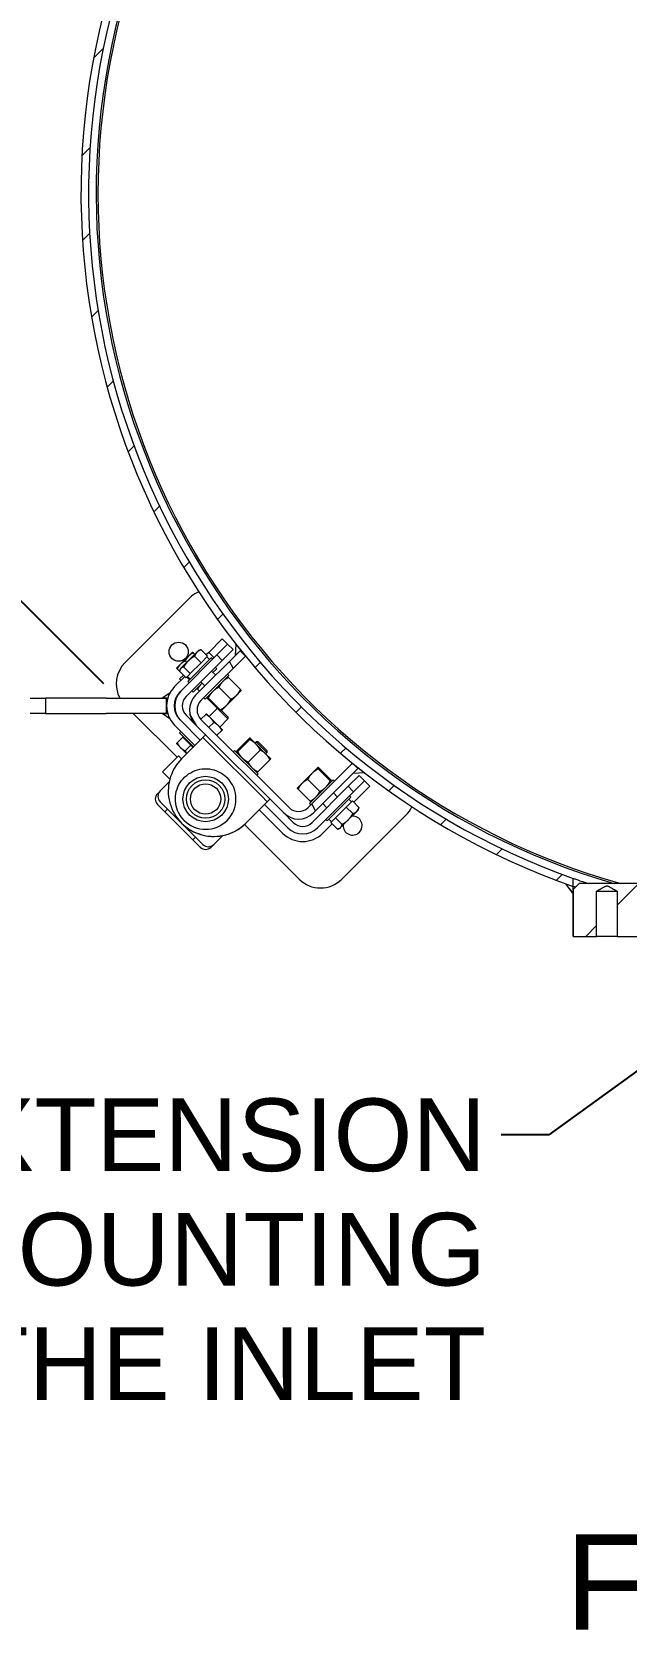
# Model space of a CAD drawing. Header units: inches. Extents: x 20 to 536, y 8 to 344.
# Drawn here: x 245 to 264.6, y 192.3 to 245.1 of the extents above; entities that cross this region are included whole.
import ezdxf

# ---------------------------------------------------------------- set-up
doc = ezdxf.new("R2010")
doc.units = ezdxf.units.IN
doc.header["$LTSCALE"] = 16
doc.header["$MEASUREMENT"] = 0
for name, color, linetype, lineweight in [('Dimension (ANSI)', 7, 'Continuous', 25), ('Hatch', 7, 'Continuous', 18), ('Symbol', 7, 'Continuous', 25), ('Visible', 7, 'Continuous', 18)]:
    doc.layers.add(name, color=color, linetype=linetype, lineweight=lineweight)
doc.styles.add('MEMCOR Medium', font='arial.ttf')
doc.styles.add('Standard D-E', font='arial.ttf')
doc.styles.add('Standard Large', font='arial.ttf')
doc.dimstyles.new('Default (ANSI)', dxfattribs={"dimscale": 16, "dimtxt": 0.15, "dimasz": 0.098425, "dimexe": 0.125, "dimexo": 0.0625, "dimgap": 0.031496, "dimtad": 0, "dimtih": 1, "dimtoh": 1, "dimdec": 4, "dimrnd": 1e-08, "dimzin": 3, "dimdsep": 46, "dimlunit": 5, "dimtxsty": 'MEMCOR Medium', "dimcen": 0.09, "dimdle": 0.393701, "dimclrd": 256, "dimclre": 256, "dimclrt": 256, "dimadec": 0, "dimazin": 1, "dimtfac": 0.8, "dimtofl": 0, "dimtmove": 0, "dimatfit": 3, "dimfxl": 1, "dimfrac": 1, "dimtolj": 1, "dimtzin": 4, "dimlwd": -1, "dimlwe": -1, "dimarcsym": 0})
doc.dimstyles.new('Default D-E$7', dxfattribs={"dimscale": 16, "dimtxt": 0.15, "dimasz": 0.098425, "dimexe": 0.125, "dimexo": 0.0625, "dimgap": 0.031496, "dimtad": 0, "dimtih": 1, "dimtoh": 1, "dimrnd": 1e-08, "dimzin": 4, "dimdsep": 46, "dimtxsty": 'Standard D-E', "dimcen": 0.09, "dimdle": 0.393701, "dimclrd": 256, "dimclre": 256, "dimclrt": 256, "dimadec": 0, "dimazin": 1, "dimtfac": 1, "dimtofl": 0, "dimtmove": 0, "dimatfit": 3, "dimfxl": 1, "dimtolj": 1, "dimtzin": 4, "dimlwd": -1, "dimlwe": -1, "dimarcsym": 0})

# ---------------------------------------------------------------- blocks, each defined once
blk = doc.blocks.new('*D29')
at = {"layer": 'Defpoints', "color": 0, "transparency": 16777216}
for p in [(288.082, 262.301), (219.33, 251.64), (248.104, 222.866)]:
    blk.add_point(p, dxfattribs=at)
at = {"layer": 'Dimension (ANSI)', "transparency": 16777216}
for p, q in [((287.375, 263.008), (257.622, 292.761)), ((257.922, 290.233), (243.693, 276.004)), ((220.443, 252.754), (234.672, 266.983)), ((247.397, 223.573), (217.915, 253.055))]:
    blk.add_line(p, q, dxfattribs=at)
for points in [[(257.737, 290.419), (258.108, 290.047), (259.036, 291.347)], [(220.258, 252.939), (220.629, 252.568), (219.33, 251.64)]]:
    blk.add_solid(points, dxfattribs=at)
at = {"layer": 'Dimension (ANSI)', "transparency": 16777216, "char_height": 2.4, "attachment_point": 5, "style": 'MEMCOR Medium'}
for s, insert in [('\\A1; 56{\\H0.8x;\\S1#8;} in', (239.183, 273.962)), ('\\A1;[1426.3 mm]', (239.183, 269.451))]:
    blk.add_mtext(s, dxfattribs=dict(at, insert=insert))

msp = doc.modelspace()

# ---------------------------------------------------------------- hatches: boundary and pattern name
at = {"layer": 'Hatch'}
h = msp.add_hatch(dxfattribs=at)
h.set_pattern_fill('ANSI31', color=256, scale=16, style=0)
edge = h.paths.add_edge_path()
edge.add_spline(control_points=[(295.089787, 239.776114), (295.058151, 239.744394), (295.026422, 239.712766), (294.96284, 239.649761), (294.930988, 239.618384), (294.899043, 239.587101)], knot_values=[-0.682075875, -0.682075875, -0.682075875, -0.682075875, -0.340702201, -0.340702201, 0, 0, 0, 0], degree=3, periodic=0)
edge.add_ellipse((270.90008, 239.776117), major_axis=(-0.189016, -23.998963), ratio=1, start_angle=19.9222048, end_angle=90, ccw=False)
edge.add_line((278.899877, 217.148938), (278.899877, 216.883944))
edge.add_ellipse((270.90008, 239.776117), major_axis=(22.892172, 7.999797), ratio=1, start_angle=270, end_angle=270.6114045)
edge.add_ellipse((270.90008, 239.776117), major_axis=(22.805504, 8.243619), ratio=1, start_angle=270, end_angle=288.0241104)
edge.add_ellipse((270.90008, 239.776117), major_axis=(19.135639, 14.89549), ratio=1, start_angle=270, end_angle=270.5906879)
edge.add_ellipse((270.90008, 239.776117), major_axis=(18.98106, 15.091973), ratio=1, start_angle=270, end_angle=283.0230921)
edge.add_ellipse((270.90008, 239.776117), major_axis=(15.091973, 18.98106), ratio=1, start_angle=270, end_angle=270.5906879)
edge.add_ellipse((270.90008, 239.776117), major_axis=(14.89549, 19.135639), ratio=1, start_angle=270, end_angle=307.8977611)
edge.add_line((295.149787, 239.776114), (295.089787, 239.776114))
edge = h.paths.add_edge_path()
edge.add_spline(control_points=[(294.899043, 239.965132), (294.930988, 239.933849), (294.96284, 239.902472), (295.026422, 239.839467), (295.058151, 239.807839), (295.089787, 239.776119)], knot_values=[-0.682075897, -0.682075897, -0.682075897, -0.682075897, -0.341373686, -0.341373686, 0, 0, 0, 0], degree=3, periodic=0)
edge.add_line((295.089787, 239.776119), (295.149787, 239.776119))
edge.add_ellipse((270.90008, 239.776117), major_axis=(-0.000002, 24.249707), ratio=1, start_angle=270, end_angle=307.8977611)
edge.add_ellipse((270.90008, 239.776117), major_axis=(-14.89549, 19.135639), ratio=1, start_angle=270, end_angle=270.5906879)
edge.add_ellipse((270.90008, 239.776117), major_axis=(-15.091973, 18.98106), ratio=1, start_angle=270, end_angle=283.0230921)
edge.add_ellipse((270.90008, 239.776117), major_axis=(-18.98106, 15.091973), ratio=1, start_angle=270, end_angle=270.5906879)
edge.add_ellipse((270.90008, 239.776117), major_axis=(-19.135639, 14.89549), ratio=1, start_angle=270, end_angle=345.7955322)
edge.add_ellipse((270.90008, 239.776117), major_axis=(-19.135639, -14.89549), ratio=1, start_angle=270, end_angle=270.5906879)
edge.add_ellipse((270.90008, 239.776117), major_axis=(-18.98106, -15.091973), ratio=1, start_angle=270, end_angle=283.0230921)
edge.add_ellipse((270.90008, 239.776117), major_axis=(-18.98106, 15.091973), ratio=1, start_angle=0, end_angle=0.5906879)
edge.add_ellipse((270.90008, 239.776117), major_axis=(-14.89549, -19.135639), ratio=1, start_angle=270, end_angle=345.7955322)
edge.add_ellipse((270.90008, 239.776117), major_axis=(14.89549, -19.135639), ratio=1, start_angle=270, end_angle=270.5906879)
edge.add_ellipse((270.90008, 239.776117), major_axis=(15.091973, -18.98106), ratio=1, start_angle=270, end_angle=283.0230921)
edge.add_ellipse((270.90008, 239.776117), major_axis=(18.98106, -15.091973), ratio=1, start_angle=270, end_angle=270.5906879)
edge.add_ellipse((270.90008, 239.776117), major_axis=(19.135639, -14.89549), ratio=1, start_angle=270, end_angle=288.0241104)
edge.add_ellipse((270.90008, 239.776117), major_axis=(22.805504, -8.243619), ratio=1, start_angle=270, end_angle=270.6114045)
edge.add_line((262.900283, 216.883944), (262.900283, 217.148938))
edge.add_ellipse((270.90008, 239.776117), major_axis=(-22.627178, 7.999797), ratio=1, start_angle=199.9222048, end_angle=450, ccw=False)
h = msp.add_hatch(dxfattribs=at)
h.set_pattern_fill('ANSI31', color=256, scale=16, angle=-15, style=0)
edge = h.paths.add_edge_path()
edge.add_line((278.899877, 216.883944), (278.899877, 216.786117))
edge.add_line((278.899877, 216.786117), (278.899877, 216.625588))
edge.add_spline(control_points=[(278.899877, 216.625588), (278.960747, 216.711817), (279.021815, 216.798116), (279.10309, 216.913109), (279.123405, 216.941863), (279.143699, 216.970612)], knot_values=[-1.073112656, -1.073112656, -1.073112656, -1.073112656, -0.268149888, -0.268149888, 0, 0, 0, 0], degree=3, periodic=0)
edge.add_ellipse((270.90008, 239.776117), major_axis=(-22.805504, -8.243619), ratio=1, start_angle=89.3885955, end_angle=90, ccw=False)
edge = h.paths.add_edge_path()
edge.add_spline(control_points=[(262.656461, 216.970612), (262.676616, 216.941891), (262.696911, 216.913122), (262.737524, 216.855703), (262.774289, 216.803858), (262.819103, 216.740663), (262.859836, 216.683226), (262.900283, 216.625588)], knot_values=[-0.643823681, -0.643823681, -0.643823681, -0.643823681, -0.590339543, -0.590339543, -0.536552188, -0.536552188, 0, 0, 0, 0], degree=3, periodic=0)
edge.add_line((262.900283, 216.625588), (262.900283, 216.786117))
edge.add_line((262.900283, 216.786117), (262.900283, 216.883944))
edge.add_ellipse((270.90008, 239.776117), major_axis=(-22.892172, 7.999797), ratio=1, start_angle=89.3885955, end_angle=90, ccw=False)
edge = h.paths.add_edge_path()
edge.add_line((251.742243, 224.507367), (251.899771, 224.664894))
edge.add_line((251.899771, 224.664894), (251.91902, 224.684144))
edge.add_ellipse((270.90008, 239.776117), major_axis=(-15.091973, 18.98106), ratio=1, start_angle=89.4093121, end_angle=90, ccw=False)
edge.add_line((251.764441, 224.880627), (251.742243, 224.507367))
edge = h.paths.add_edge_path()
edge.add_ellipse((270.90008, 239.776117), major_axis=(-14.89549, -19.135639), ratio=1, start_angle=89.4093121, end_angle=90)
edge.add_line((290.035719, 224.880627), (290.057917, 224.507367))
edge.add_line((290.057917, 224.507367), (289.900389, 224.664894))
edge.add_line((289.900389, 224.664894), (289.88114, 224.684144))
edge = h.paths.add_edge_path()
edge.add_line((255.63133, 258.933953), (255.788858, 258.776426))
edge.add_line((255.788858, 258.776426), (255.808107, 258.757177))
edge.add_ellipse((270.90008, 239.776117), major_axis=(18.98106, 15.091973), ratio=1, start_angle=89.4093121, end_angle=90, ccw=False)
edge.add_line((256.00459, 258.911755), (255.63133, 258.933953))
edge = h.paths.add_edge_path()
edge.add_ellipse((270.90008, 239.776117), major_axis=(-19.135639, 14.89549), ratio=1, start_angle=89.4093121, end_angle=90)
edge.add_line((256.00459, 220.640478), (255.63133, 220.61828))
edge.add_line((255.63133, 220.61828), (255.788858, 220.775807))
edge.add_line((255.788858, 220.775807), (255.808107, 220.795056))
edge = h.paths.add_edge_path()
edge.add_line((290.057917, 255.044866), (289.900389, 254.887339))
edge.add_line((289.900389, 254.887339), (289.88114, 254.868089))
edge.add_ellipse((270.90008, 239.776117), major_axis=(15.091973, -18.98106), ratio=1, start_angle=89.4093121, end_angle=90, ccw=False)
edge.add_line((290.035719, 254.671607), (290.057917, 255.044866))
edge = h.paths.add_edge_path()
edge.add_ellipse((270.90008, 239.776117), major_axis=(14.89549, 19.135639), ratio=1, start_angle=89.4093121, end_angle=90)
edge.add_line((251.764441, 254.671607), (251.742243, 255.044866))
edge.add_line((251.742243, 255.044866), (251.899771, 254.887339))
edge.add_line((251.899771, 254.887339), (251.91902, 254.868089))
edge = h.paths.add_edge_path()
edge.add_line((285.992053, 258.757177), (286.011302, 258.776426))
edge.add_line((286.011302, 258.776426), (286.168829, 258.933953))
edge.add_line((286.168829, 258.933953), (285.79557, 258.911755))
edge.add_ellipse((270.90008, 239.776117), major_axis=(19.135639, -14.89549), ratio=1, start_angle=89.4093121, end_angle=90, ccw=False)
edge = h.paths.add_edge_path()
edge.add_line((286.168829, 220.61828), (286.011302, 220.775807))
edge.add_line((286.011302, 220.775807), (285.992053, 220.795056))
edge.add_ellipse((270.90008, 239.776117), major_axis=(-18.98106, -15.091973), ratio=1, start_angle=89.4093121, end_angle=90, ccw=False)
edge.add_line((285.79557, 220.640478), (286.168829, 220.61828))
h = msp.add_hatch(dxfattribs=at)
h.set_pattern_fill('ANSI31', color=256, scale=16, angle=75.0002, style=0)
edge = h.paths.add_edge_path()
edge.add_line((252.076547, 224.488118), (251.899771, 224.664894))
edge.add_line((251.899771, 224.664894), (251.742243, 224.507367))
edge.add_line((251.742243, 224.507367), (250.431773, 223.196897))
edge.add_ellipse((250.919677, 222.708993), major_axis=(-0.487904, -0.487904), ratio=1, start_angle=270, end_angle=360)
edge.add_line((250.431773, 222.22109), (253.345053, 219.30781))
edge.add_ellipse((253.832957, 219.795713), major_axis=(0.487904, -0.487904), ratio=1, start_angle=270, end_angle=360)
edge.add_line((254.32086, 219.30781), (255.63133, 220.61828))
edge.add_line((255.63133, 220.61828), (255.788858, 220.775807))
edge.add_line((255.788858, 220.775807), (255.612081, 220.952584))
edge.add_line((255.612081, 220.952584), (254.144084, 219.484586))
edge.add_ellipse((253.832957, 219.795713), major_axis=(-0.311127, -0.311127), ratio=1, start_angle=0, end_angle=90, ccw=False)
edge.add_line((253.52183, 219.484586), (250.60855, 222.397866))
edge.add_ellipse((250.919677, 222.708993), major_axis=(-0.311127, 0.311127), ratio=1, start_angle=0, end_angle=90, ccw=False)
edge.add_line((250.60855, 223.02012), (252.076547, 224.488118))
h = msp.add_hatch(dxfattribs=at)
h.set_pattern_fill('ANSI31', color=256, scale=16, style=0)
edge = h.paths.add_edge_path()
edge.add_line((278.899877, 216.786117), (278.709872, 216.976117))
edge.add_line((278.709872, 216.976117), (276.214774, 216.976117))
edge.add_line((276.214774, 216.976117), (276.024762, 216.786117))
edge.add_line((276.024762, 216.786117), (276.024762, 215.416117))
edge.add_line((276.024762, 215.416117), (276.214774, 215.226117))
edge.add_line((276.214774, 215.226117), (277.450336, 215.226117))
edge.add_line((277.450336, 215.226117), (277.450336, 216.726117))
edge.add_spline(control_points=[(277.450336, 216.726117), (277.79008, 216.927437), (278.129824, 216.726117)], knot_values=[0, 0, 0, 1.93612238, 1.93612238, 1.93612238], weights=[1, 6.038737217, 1], degree=2, periodic=0)
edge.add_line((278.129824, 216.726117), (278.129824, 215.226117))
edge.add_line((278.129824, 215.226117), (278.899877, 215.226117))
edge.add_line((278.899877, 215.226117), (278.899877, 216.625588))
edge.add_line((278.899877, 216.625588), (278.899877, 216.786117))
edge = h.paths.add_edge_path()
edge.add_line((263.090288, 216.976117), (262.900283, 216.786117))
edge.add_line((262.900283, 216.786117), (262.900283, 216.625588))
edge.add_line((262.900283, 216.625588), (262.900283, 215.226117))
edge.add_line((262.900283, 215.226117), (263.670336, 215.226117))
edge.add_line((263.670336, 215.226117), (263.670336, 216.726117))
edge.add_spline(control_points=[(263.670336, 216.726117), (264.01008, 216.927437), (264.349824, 216.726117)], knot_values=[0, 0, 0, 1.93612238, 1.93612238, 1.93612238], weights=[1, 6.038737217, 1], degree=2, periodic=0)
edge.add_line((264.349824, 216.726117), (264.349824, 215.226117))
edge.add_line((264.349824, 215.226117), (265.585386, 215.226117))
edge.add_line((265.585386, 215.226117), (265.775397, 215.416117))
edge.add_line((265.775397, 215.416117), (265.775397, 216.786117))
edge.add_line((265.775397, 216.786117), (265.585386, 216.976117))
edge.add_line((265.585386, 216.976117), (263.090288, 216.976117))

# ---------------------------------------------------------------- linework, layer by layer
at = {"layer": 'Visible'}
for p, q in [((248.104185, 224.279977), (250.225506, 226.401297)), ((251.312121, 225.055465), (250.868973, 224.612317)), ((251.312121, 225.055465), (251.488898, 224.878689)), ((250.198285, 224.48751), (249.93312, 224.222345)), ((251.135344, 224.525135), (249.942663, 223.332454)), ((250.170728, 223.649603), (250.950216, 224.429091)), ((250.475849, 224.617637), (250.190931, 224.332719)), ((250.330867, 224.620092), (250.198285, 224.48751)), ((250.404586, 224.546374), (250.354551, 224.596409)), ((250.611249, 224.266901), (250.395812, 224.482339)), ((251.899771, 224.664894), (250.431773, 223.196897)), ((250.538375, 224.680163), (250.475849, 224.617637)), ((250.538375, 224.680163), (250.580236, 224.69138)), ((250.60855, 223.02012), (252.076547, 224.488118)), ((250.826584, 224.482236), (250.611147, 224.697673)), ((250.644152, 224.299804), (250.793682, 224.449334)), ((250.868973, 224.612317), (250.782738, 224.526082)), ((250.826584, 224.482236), (250.793682, 224.449334)), ((250.805379, 224.461031), (250.893768, 224.372643)), ((250.868973, 224.612317), (251.045749, 224.43554)), ((250.994758, 224.384549), (250.950216, 224.429091)), ((251.488898, 224.878689), (251.135344, 224.525135)), ((251.312121, 224.348359), (251.135344, 224.525135)), ((251.665674, 224.701912), (251.312121, 224.348359)), ((251.665674, 224.701912), (251.488898, 224.878689)), ((251.764441, 224.880627), (251.742243, 224.507367)), ((251.742243, 224.507367), (251.91902, 224.684144)), ((252.076547, 224.488118), (251.899771, 224.664894)), ((249.93312, 224.222345), (249.800537, 224.089762)), ((250.011255, 223.879045), (249.824221, 224.066079)), ((250.117584, 223.773236), (249.902147, 223.988673)), ((249.919657, 224.061444), (249.90844, 224.019583)), ((249.944099, 224.085886), (249.919657, 224.061444)), ((250.190931, 224.332719), (249.944099, 224.085886)), ((250.256749, 223.912401), (250.041312, 224.127838)), ((250.139421, 224.281209), (250.089386, 224.331244)), ((251.312121, 224.348359), (250.119439, 223.155677)), ((250.256749, 223.912401), (250.235485, 223.891137)), ((250.310915, 223.966567), (250.256749, 223.912401)), ((250.310915, 223.966567), (250.557083, 224.212735)), ((250.611249, 224.266901), (250.557083, 224.212735)), ((250.644152, 224.299804), (250.611249, 224.266901)), ((250.958568, 223.994805), (251.094124, 223.859248)), ((251.00311, 223.950263), (251.126482, 224.073635)), ((251.126482, 224.073635), (251.08194, 224.118177)), ((250.073737, 223.817082), (249.737602, 223.480946)), ((250.029195, 223.861624), (249.904357, 223.736785)), ((249.904357, 223.736785), (249.948899, 223.692243)), ((250.011515, 223.879304), (250.011255, 223.879045)), ((250.011255, 223.879045), (250.028935, 223.861364)), ((250.138848, 223.7945), (250.117584, 223.773236)), ((250.138788, 223.79444), (250.227176, 223.706052)), ((250.138848, 223.7945), (250.139341, 223.794993)), ((250.14391, 223.799562), (250.139341, 223.794993)), ((250.139341, 223.794993), (250.22773, 223.706605)), ((250.158576, 223.814228), (250.14391, 223.799562)), ((250.158576, 223.814228), (250.235485, 223.891137)), ((250.158576, 223.814228), (250.246964, 223.725839)), ((250.21527, 223.605061), (250.170728, 223.649603)), ((250.346994, 223.294148), (250.649556, 223.59671)), ((250.495257, 223.395043), (250.562588, 223.327712)), ((250.605014, 223.641252), (250.740571, 223.505695)), ((251.52841, 223.850897), (250.748923, 223.071409)), ((251.196398, 223.459209), (251.59328, 223.062327)), ((251.472733, 223.795219), (251.474116, 223.79559)), ((251.483868, 223.895439), (251.52841, 223.850897)), ((251.515643, 223.778454), (251.912525, 223.381572)), ((244.973998, 223.09455), (245.473998, 223.09455)), ((247.473998, 223.09455), (245.473998, 223.09455)), ((245.473998, 223.09455), (245.473998, 222.59455)), ((247.473998, 223.09455), (249.473998, 223.09455)), ((249.57998, 223.268266), (249.321917, 223.09455)), ((249.509417, 223.09455), (249.321917, 223.09455)), ((249.473998, 222.59455), (249.473998, 223.09455)), ((249.914379, 223.30417), (249.942663, 223.332454)), ((250.346994, 223.294148), (250.302452, 223.33869)), ((250.704381, 223.115951), (250.748923, 223.071409)), ((250.788357, 223.101943), (250.804706, 223.118292)), ((250.8046, 223.127087), (250.80423, 223.125703)), ((250.821366, 223.084177), (251.218247, 222.687295)), ((250.84926, 223.112071), (251.246142, 222.715189)), ((251.262032, 222.671404), (251.449549, 222.85892)), ((251.449549, 222.85892), (251.78274, 223.192112)), ((251.78274, 223.192112), (251.92929, 223.338662)), ((251.92929, 223.338662), (251.929661, 223.340045)), ((245.473998, 222.59455), (244.973998, 222.59455)), ((245.473998, 222.59455), (247.473998, 222.59455)), ((249.473998, 222.59455), (247.473998, 222.59455)), ((249.820648, 221.149301), (248.375398, 222.59455)), ((249.57998, 222.420834), (249.321917, 222.59455)), ((249.321917, 222.59455), (249.509417, 222.59455)), ((249.942663, 222.356646), (249.914379, 222.384931)), ((249.942663, 222.356646), (250.585959, 221.71335)), ((250.119439, 222.533423), (250.431773, 222.22109)), ((250.603844, 222.402645), (250.764673, 222.563474)), ((253.52183, 219.484586), (250.60855, 222.397866)), ((250.920939, 222.454575), (250.788357, 222.587158)), ((250.876745, 222.498769), (251.141759, 222.763783)), ((251.186104, 222.18941), (250.920939, 222.454575)), ((251.230299, 222.145216), (251.498166, 222.413083)), ((251.498166, 222.413083), (251.231574, 222.679675)), ((251.261158, 222.670529), (251.259774, 222.670159)), ((251.261158, 222.670529), (251.262032, 222.671404)), ((251.28431, 222.693682), (251.498172, 222.479819)), ((251.498172, 222.479819), (251.498166, 222.413083)), ((249.737602, 222.208154), (250.409182, 221.536574)), ((250.011255, 221.810056), (249.824221, 221.623021)), ((249.904357, 221.952315), (249.948899, 221.996857)), ((249.904357, 221.952315), (250.36464, 221.492032)), ((250.674347, 221.801739), (249.96724, 221.094632)), ((250.011255, 221.810056), (250.028935, 221.827736)), ((250.011255, 221.810056), (250.143837, 221.677473)), ((250.431773, 222.22109), (253.345053, 219.30781)), ((250.762008, 221.890855), (250.673619, 221.802467)), ((250.850292, 221.625794), (250.673619, 221.802467)), ((250.868973, 222.137443), (251.029838, 222.298309)), ((251.134138, 221.872278), (251.295003, 222.033144)), ((251.318687, 222.056828), (251.186104, 222.18941)), ((249.800537, 221.599338), (249.93312, 221.466755)), ((249.93312, 221.466755), (250.136242, 221.263633)), ((250.27642, 221.544891), (250.089386, 221.357856)), ((250.143837, 221.677473), (250.27642, 221.544891)), ((250.27642, 221.544891), (250.346959, 221.474351)), ((252.618059, 219.858027), (250.850292, 221.625794)), ((251.675446, 221.33097), (251.719988, 221.375512)), ((251.719988, 221.375512), (252.499476, 220.596025)), ((251.775666, 221.319835), (251.775322, 221.321117)), ((252.189764, 221.759175), (251.792882, 221.362293)), ((252.216628, 221.732311), (251.819746, 221.335429)), ((252.563316, 221.385624), (252.166434, 220.988742)), ((252.232223, 221.776392), (252.23094, 221.776735)), ((252.233034, 221.775581), (252.232223, 221.776392)), ((252.41981, 221.588805), (252.233034, 221.775581)), ((252.389512, 221.619102), (252.430201, 221.659791)), ((252.753065, 221.25555), (252.41981, 221.588805)), ((252.494975, 221.659794), (252.430201, 221.659791)), ((252.783754, 221.306238), (252.430201, 221.659791)), ((252.494975, 221.659794), (252.783757, 221.371011)), ((252.743066, 221.265549), (252.783754, 221.306238)), ((252.783757, 221.371011), (252.783754, 221.306238)), ((249.96724, 221.094632), (249.866697, 221.195175)), ((252.883139, 221.065801), (252.486257, 220.668919)), ((252.900355, 221.108259), (252.753065, 221.25555)), ((252.900355, 221.108259), (252.900699, 221.106977)), ((255.612081, 220.952584), (254.144084, 219.484586)), ((254.462066, 220.804767), (254.27529, 220.617991)), ((254.32086, 219.30781), (255.788858, 220.775807)), ((254.462877, 220.805578), (254.462066, 220.804767)), ((254.462877, 220.805578), (254.464159, 220.805922)), ((254.875353, 220.364615), (254.478471, 220.761497)), ((254.902217, 220.39148), (254.505335, 220.788361)), ((255.788858, 220.775807), (255.612081, 220.952584)), ((255.808107, 220.795056), (255.63133, 220.61828)), ((249.260186, 220.03392), (249.557689, 220.331423)), ((249.579012, 220.4222), (249.336367, 220.664845)), ((251.469842, 220.475914), (251.46979, 220.475966)), ((252.443798, 220.651702), (252.445081, 220.651359)), ((252.454934, 220.551482), (252.499476, 220.596025)), ((253.942035, 220.284736), (253.794744, 220.137446)), ((254.27529, 220.617991), (253.942035, 220.284736)), ((254.528666, 220.017928), (254.131784, 220.41481)), ((254.975112, 220.404699), (254.195624, 219.625211)), ((254.919434, 220.349021), (254.919778, 220.350303)), ((254.975112, 220.404699), (255.019654, 220.360156)), ((255.472322, 220.188158), (255.825875, 220.541711)), ((255.63133, 220.61828), (256.00459, 220.640478)), ((255.649099, 220.011381), (256.002652, 220.364934)), ((255.825875, 220.541711), (256.002652, 220.364934)), ((256.179429, 220.188158), (256.002652, 220.364934)), ((249.172471, 219.944858), (249.245438, 220.017825)), ((249.260185, 219.680367), (249.96724, 218.973312)), ((252.795667, 219.680419), (252.08856, 218.973312)), ((252.088612, 218.97326), (252.884107, 219.768755)), ((252.794939, 219.681147), (252.618059, 219.858027)), ((252.794939, 219.681147), (252.795667, 219.680419)), ((253.794744, 220.137446), (253.794401, 220.136163)), ((254.208843, 219.698105), (253.811961, 220.094987)), ((254.251301, 219.680889), (254.250019, 219.680545)), ((254.27964, 218.995476), (255.472322, 220.188158)), ((254.456417, 218.818699), (255.649099, 220.011381)), ((254.773818, 219.047016), (255.553306, 219.826504)), ((255.11902, 219.834856), (254.983463, 219.970413)), ((255.577183, 219.673604), (255.436772, 219.533193)), ((255.472322, 220.188158), (255.649099, 220.011381)), ((255.493392, 219.76659), (255.58178, 219.678201)), ((255.553306, 219.826504), (255.508764, 219.871046)), ((255.577183, 219.673604), (255.608079, 219.7045)), ((255.608079, 219.7045), (255.823516, 219.489063)), ((255.651925, 219.660654), (256.179429, 220.188158)), ((249.414812, 219.348963), (249.172471, 219.591304)), ((249.414812, 219.348963), (249.5032, 219.437352)), ((250.343309, 218.420467), (249.414812, 219.348963)), ((252.530554, 219.415202), (253.303833, 218.641923)), ((252.707331, 219.591978), (253.48061, 218.818699)), ((253.345053, 219.30781), (253.657387, 218.995476)), ((254.195624, 219.625211), (254.240166, 219.580669)), ((254.765467, 219.481302), (254.62991, 219.616859)), ((255.026229, 219.12265), (255.049748, 219.146169)), ((255.049748, 219.146169), (255.104163, 219.200584)), ((255.049748, 219.146169), (255.265185, 218.930732)), ((255.351461, 219.447882), (255.104163, 219.200584)), ((257.381426, 219.245377), (255.260106, 217.124056)), ((255.351461, 219.447882), (255.405876, 219.502297)), ((255.405876, 219.502297), (255.436772, 219.533193)), ((255.405876, 219.502297), (255.621313, 219.28686)), ((255.47088, 219.081165), (255.750045, 219.360331)), ((255.750045, 219.360331), (255.804378, 219.414663)), ((255.804378, 219.414663), (255.818519, 219.46744)), ((249.96724, 218.973312), (249.967292, 218.97326)), ((249.967292, 218.97326), (250.674399, 218.266153)), ((250.055628, 219.0617), (250.055577, 219.061752)), ((253.845892, 217.124056), (252.041654, 218.928294)), ((254.633194, 218.641923), (254.939669, 218.948397)), ((254.773818, 219.047016), (254.729276, 219.091558)), ((254.830267, 219.103465), (254.918655, 219.015076)), ((254.895822, 218.992244), (254.919342, 219.015763)), ((254.895822, 218.992244), (255.11126, 218.776807)), ((255.026229, 219.12265), (254.919342, 219.015763)), ((255.185659, 218.795945), (255.132882, 218.781803)), ((255.185659, 218.795945), (255.215853, 218.826138)), ((255.215853, 218.826138), (255.47088, 219.081165)), ((250.343309, 218.420467), (250.431697, 218.508855)), ((250.343809, 218.419967), (250.343309, 218.420467)), ((250.343809, 218.419967), (250.432197, 218.508355)), ((250.586684, 218.177091), (250.343809, 218.419967)), ((250.586684, 218.177091), (250.58705, 218.176725)), ((250.674399, 218.266153), (250.675073, 218.265479)), ((251.028626, 218.265479), (250.940238, 218.177091)), ((250.940604, 218.176725), (251.328144, 218.564266)), ((251.325534, 218.563735), (251.027952, 218.266153)), ((262.900283, 216.883944), (262.900283, 217.148938)), ((262.90008, 215.226117), (262.90008, 216.625658)), ((262.900283, 216.625588), (262.90008, 216.625658)), ((263.090288, 216.976117), (262.900283, 216.786117)), ((263.09008, 216.976117), (262.900283, 216.78632)), ((262.900283, 216.625588), (262.900283, 216.883944)), ((262.900283, 216.786117), (262.900283, 215.226117)), ((263.09008, 216.976117), (263.090288, 216.976117)), ((265.585386, 216.976117), (263.090288, 216.976117)), ((263.670336, 215.226117), (263.670336, 216.726117)), ((263.670336, 216.726117), (264.349824, 216.726117)), ((264.349824, 216.726117), (264.349824, 215.226117)), ((262.900283, 215.226117), (262.90008, 215.226117)), ((262.900283, 215.226117), (263.670336, 215.226117)), ((264.349824, 215.226117), (263.670336, 215.226117)), ((264.349824, 215.226117), (265.585386, 215.226117))]:
    msp.add_line(p, q, dxfattribs=at)
msp.add_circle((249.871952, 224.63353), 0.315, dxfattribs=at)
for centre, radius, start, end in [((270.90008, 239.776117), 24.249707, 0.000005, 250.7377488), ((270.90008, 239.776117), 23.999707, 0.4512519, 250.5290471), ((270.90008, 239.776117), 23.749707, 0.4512519, 253.7422194), ((270.90008, 239.776117), 23.69, 285.7550294, 254.2449706), ((250.932612, 225.69419), 1, 113.4422918, 135), ((270.90008, 239.776117), 24.249707, 217.8977661, 218.488454), ((248.811292, 223.57287), 1, 135, 208.5757349), ((250.373998, 222.84455), 0.9, 135, 225), ((250.373998, 222.84455), 0.9, 151.9140662, 163.8723798), ((250.373998, 222.84455), 0.65, 135, 225), ((250.430566, 222.84455), 0.69, 135, 225), ((250.430566, 222.84455), 0.44, 135, 225), ((250.919677, 222.708993), 0.69, 135, 225), ((250.919677, 222.708993), 0.44, 135, 225), ((250.373998, 222.84455), 0.9, 196.1276202, 208.0859338), ((270.90008, 239.776117), 24.249707, 231.511546, 232.1022339), ((249.349248, 219.768081), 0.25, 135, 225), ((249.436962, 219.857143), 0.25, 135, 225), ((253.832957, 219.795713), 0.69, 225, 315), ((253.832957, 219.795713), 0.44, 225, 315), ((255.613659, 218.891823), 0.315, 176.7944753, 93.2055247), ((256.674319, 219.952483), 1, 315, 334.1293293), ((253.968514, 219.306603), 0.94, 225, 315), ((253.968514, 219.306603), 0.69, 225, 315), ((253.968514, 219.306603), 0.44, 225, 315), ((250.763461, 218.353868), 0.25, 225, 315), ((250.763827, 218.353502), 0.25, 225, 315), ((250.851175, 218.44293), 0.25, 225, 315), ((250.851849, 218.442256), 0.25, 225, 315), ((254.552999, 217.831163), 1, 225, 315), ((270.90008, 239.776117), 24.249707, 250.1263444, 250.7377488)]:
    msp.add_arc(centre, radius, start, end, dxfattribs=at)
for centre, major_axis, ratio, start_param, end_param in [((249.601532, 220.93001), (0.265165, 0.265165), 0.000588235, 0.000000032, 3.141592686), ((251.0279, 220.033972), (-1.06066, -1.06066), 0.999999827, 4.71238898, 7.853981634), ((250.762735, 219.768807), (0.707107, 0.707107), 0.999999827, 3.141592654, 6.283185307), ((251.027952, 220.03392), (-1.06066, -1.06066), 0.999999827, 0, 0.985110783), ((251.027952, 220.03392), (1.470185, 0.297581), 0.999999933, 4.71238898, 5.298074524)]:
    msp.add_ellipse(centre, major_axis=major_axis, ratio=ratio, start_param=start_param, end_param=end_param, dxfattribs=at)
for centre, major_axis in [((250.762579, 219.768963), (0.53033, 0.53033)), ((250.762007, 219.769535), (-0.449282, -0.449282)), ((250.761955, 219.769587), (-0.353553, -0.353553))]:
    msp.add_ellipse(centre, major_axis=major_axis, ratio=0.999999827, dxfattribs=at)
for points, weights in [([(250.198285, 224.48751), (250.136753, 224.425978), (250.089386, 224.331244)], [1, 1.0379548493, 1]), ([(250.395812, 224.482339), (250.273193, 224.414981), (250.190931, 224.332719)], [1.01001874936, 1.04314139574, 1]), ([(250.354551, 224.596409), (250.259816, 224.549042), (250.198285, 224.48751)], [1, 1.0379548493, 1]), ([(250.330867, 224.620092), (250.330867, 224.620092), (250.354551, 224.596409)], [1, 1.0379548493, 1]), ([(250.475849, 224.617637), (250.42588, 224.567668), (250.395812, 224.482339)], [1, 1.04314139574, 1.01001874936]), ([(250.611147, 224.697673), (250.525817, 224.667605), (250.475849, 224.617637)], [1.01001874936, 1.04314139574, 1]), ([(250.580236, 224.69138), (250.594456, 224.69519), (250.611147, 224.697673)], [1.02184119232, 1.01833204247, 1.01001874936]), ([(249.824221, 224.066079), (249.800537, 224.089762), (249.800537, 224.089762)], [1, 1.0379548493, 1]), ([(249.93312, 224.222345), (249.871588, 224.160813), (249.824221, 224.066079)], [1, 1.0379548493, 1]), ([(249.944099, 224.085886), (249.911805, 224.053593), (249.902147, 223.988673)], [1, 1.04314139574, 1.01001874936]), ([(250.089386, 224.331244), (249.994651, 224.283877), (249.93312, 224.222345)], [1, 1.0379548493, 1]), ([(250.041312, 224.127838), (249.976392, 224.11818), (249.944099, 224.085886)], [1.01001874936, 1.04314139574, 1]), ([(250.190931, 224.332719), (250.108669, 224.250457), (250.041312, 224.127838)], [1, 1.04314139574, 1.01001874936]), ([(250.495257, 223.395043), (250.471573, 223.418726), (250.471573, 223.418726)], [1, 1.0379548493, 1]), ([(250.604156, 223.551309), (250.542624, 223.489777), (250.495257, 223.395043)], [1, 1.0379548493, 1]), ([(250.65252, 223.593746), (250.626638, 223.573792), (250.604156, 223.551309)], [1.01742060736, 1.01354195017, 1]), ([(251.196398, 223.459209), (251.073545, 223.396031), (250.992991, 223.315478)], [1, 1.0379548493, 1]), ([(251.326183, 223.648669), (251.252102, 223.574588), (251.196398, 223.459209)], [1, 1.0379548493, 1]), ([(251.515643, 223.778454), (251.400264, 223.72275), (251.326183, 223.648669)], [1, 1.0379548493, 1]), ([(251.474116, 223.79559), (251.483056, 223.797985), (251.515643, 223.778454)], [1.00863132176, 1.03298964746, 1]), ([(251.78274, 223.192112), (251.856821, 223.266193), (251.912525, 223.381572)], [1, 1.0379548493, 1]), ([(251.912525, 223.381572), (251.932056, 223.348985), (251.929661, 223.340045)], [1, 1.03298964746, 1.00863132176]), ([(250.788357, 223.101943), (250.788357, 223.101943), (250.783907, 223.106393)], [1, 1.01660567782, 1.01868101019]), ([(250.805475, 223.127961), (250.799002, 223.121488), (250.821366, 223.084177)], [1, 1.0379548493, 1]), ([(250.84926, 223.112071), (250.811948, 223.134434), (250.805475, 223.127961)], [1, 1.0379548493, 1]), ([(250.992991, 223.315478), (250.912438, 223.234924), (250.84926, 223.112071)], [1, 1.0379548493, 1]), ([(251.246142, 222.715189), (251.368995, 222.778367), (251.449549, 222.85892)], [1, 1.0379548493, 1]), ([(251.449549, 222.85892), (251.530102, 222.939474), (251.59328, 223.062327)], [1, 1.0379548493, 1]), ([(251.59328, 223.062327), (251.708659, 223.118031), (251.78274, 223.192112)], [1, 1.0379548493, 1]), ([(250.764673, 222.563474), (250.788357, 222.587158), (250.788357, 222.587158)], [1, 1.0379548493, 1]), ([(250.920939, 222.454575), (250.859408, 222.516107), (250.764673, 222.563474)], [1, 1.0379548493, 1]), ([(251.029838, 222.298309), (250.982471, 222.393043), (250.920939, 222.454575)], [1, 1.0379548493, 1]), ([(251.218247, 222.687295), (251.255559, 222.664931), (251.262032, 222.671404)], [1, 1.0379548493, 1]), ([(251.262032, 222.671404), (251.268505, 222.677877), (251.246142, 222.715189)], [1, 1.0379548493, 1]), ([(251.186104, 222.18941), (251.124573, 222.250942), (251.029838, 222.298309)], [1, 1.0379548493, 1]), ([(251.295003, 222.033144), (251.247636, 222.127878), (251.186104, 222.18941)], [1, 1.0379548493, 1]), ([(251.318687, 222.056828), (251.318687, 222.056828), (251.295003, 222.033144)], [1, 1.0379548493, 1]), ([(249.800537, 221.599338), (249.800537, 221.599338), (249.824221, 221.623021)], [1, 1.0379548493, 1]), ([(249.824221, 221.623021), (249.871588, 221.528287), (249.93312, 221.466755)], [1, 1.0379548493, 1]), ([(249.93312, 221.466755), (249.994651, 221.405224), (250.089386, 221.357856)], [1, 1.0379548493, 1]), ([(250.089386, 221.357856), (250.114175, 221.308279), (250.141731, 221.269122)], [1, 1.0195100796, 1.01896247419]), ([(251.792882, 221.362293), (251.770243, 221.325257), (251.776477, 221.319024)], [1, 1.0379548493, 1]), ([(251.776477, 221.319024), (251.782711, 221.31279), (251.819746, 221.335429)], [1, 1.0379548493, 1]), ([(251.819746, 221.335429), (251.882803, 221.212697), (251.963253, 221.132248)], [1, 1.0379548493, 1]), ([(252.233034, 221.775581), (252.2268, 221.781815), (252.189764, 221.759175)], [1, 1.0379548493, 1]), ([(252.216628, 221.732311), (252.239268, 221.769347), (252.233034, 221.775581)], [1, 1.0379548493, 1]), ([(252.41981, 221.588805), (252.339361, 221.669254), (252.216628, 221.732311)], [1, 1.0379548493, 1]), ([(252.563316, 221.385624), (252.500259, 221.508356), (252.41981, 221.588805)], [1, 1.0379548493, 1]), ([(252.753065, 221.25555), (252.67885, 221.329765), (252.563316, 221.385624)], [1, 1.0379548493, 1]), ([(251.963253, 221.132248), (252.043702, 221.051799), (252.166434, 220.988742)], [1, 1.0379548493, 1]), ([(252.166434, 220.988742), (252.222292, 220.873208), (252.296508, 220.798993)], [1, 1.0379548493, 1]), ([(252.296508, 220.798993), (252.370723, 220.724778), (252.486257, 220.668919)], [1, 1.0379548493, 1]), ([(252.883139, 221.065801), (252.82728, 221.181335), (252.753065, 221.25555)], [1, 1.0379548493, 1]), ([(252.900699, 221.106977), (252.903018, 221.098322), (252.883139, 221.065801)], [1.00835685167, 1.03317429485, 1]), ([(254.478471, 220.761497), (254.355739, 220.69844), (254.27529, 220.617991)], [1, 1.0379548493, 1]), ([(254.462066, 220.804767), (254.455832, 220.798533), (254.478471, 220.761497)], [1, 1.0379548493, 1]), ([(254.505335, 220.788361), (254.4683, 220.811001), (254.462066, 220.804767)], [1, 1.0379548493, 1]), ([(252.486257, 220.668919), (252.453736, 220.649039), (252.445081, 220.651359)], [1, 1.03317429485, 1.00835685167]), ([(253.942035, 220.284736), (253.86782, 220.210521), (253.811961, 220.094987)], [1, 1.0379548493, 1]), ([(254.131784, 220.41481), (254.01625, 220.358951), (253.942035, 220.284736)], [1, 1.0379548493, 1]), ([(254.27529, 220.617991), (254.194841, 220.537542), (254.131784, 220.41481)], [1, 1.0379548493, 1]), ([(254.731847, 220.161434), (254.812296, 220.241883), (254.875353, 220.364615)], [1, 1.0379548493, 1]), ([(254.875353, 220.364615), (254.912389, 220.341976), (254.918623, 220.34821)], [1, 1.0379548493, 1]), ([(254.918623, 220.34821), (254.924857, 220.354444), (254.902217, 220.39148)], [1, 1.0379548493, 1]), ([(253.811961, 220.094987), (253.792082, 220.127508), (253.794401, 220.136163)], [1, 1.03317429485, 1.00835685167]), ([(254.208843, 219.698105), (254.324377, 219.753964), (254.398592, 219.828179)], [1, 1.0379548493, 1]), ([(254.250019, 219.680545), (254.241364, 219.678226), (254.208843, 219.698105)], [1.00835685167, 1.03317429485, 1]), ([(254.398592, 219.828179), (254.472807, 219.902394), (254.528666, 220.017928)], [1, 1.0379548493, 1]), ([(254.528666, 220.017928), (254.651398, 220.080985), (254.731847, 220.161434)], [1, 1.0379548493, 1]), ([(255.47088, 219.081165), (255.55352, 219.163805), (255.621313, 219.28686)], [1, 1.04314139574, 1.01001874936]), ([(255.621313, 219.28686), (255.703124, 219.313409), (255.750045, 219.360331)], [1.01001874936, 1.04314139574, 1]), ([(255.750045, 219.360331), (255.796967, 219.407252), (255.823516, 219.489063)], [1, 1.04314139574, 1.01001874936]), ([(255.823516, 219.489063), (255.821274, 219.477721), (255.818519, 219.46744)], [1.01001874936, 1.01532757125, 1.01867725042]), ([(255.11126, 218.776807), (255.180135, 218.79042), (255.215853, 218.826138)], [1.01001874936, 1.04314139574, 1]), ([(255.215853, 218.826138), (255.251572, 218.861857), (255.265185, 218.930732)], [1, 1.04314139574, 1.01001874936]), ([(255.265185, 218.930732), (255.38824, 218.998525), (255.47088, 219.081165)], [1.01001874936, 1.04314139574, 1]), ([(263.670336, 216.726117), (264.01008, 216.927437), (264.349824, 216.726117)], [1, 6.03873721691, 1])]:
    msp.add_rational_spline(points, weights, degree=2, dxfattribs=at)
for points, knots in [([(250.055577, 219.061752), (249.980152, 219.137177), (249.91691, 219.224758), (249.821171, 219.415402), (249.78869, 219.518431), (249.757781, 219.729514), (249.759358, 219.83753), (249.796417, 220.04762), (249.831893, 220.149657), (249.933158, 220.337424), (249.99893, 220.423121), (250.15412, 220.569502), (250.243511, 220.630159), (250.436869, 220.720291), (250.540803, 220.74975), (250.752698, 220.774482), (250.860622, 220.769751), (251.06954, 220.726573), (251.170497, 220.688133), (251.338369, 220.591167), (251.408132, 220.537624), (251.46979, 220.475966)], [0, 0, 0, 0, 0.319999976, 0.319999976, 0.639999956, 0.639999956, 0.959999949, 0.959999949, 1.279999958, 1.279999958, 1.599999978, 1.599999978, 1.920000002, 1.920000002, 2.240000021, 2.240000021, 2.560000026, 2.560000026, 2.880000017, 2.880000017, 3.141592654, 3.141592654, 3.141592654, 3.141592654]), ([(262.900284, 217.148938), (262.901964, 217.148343), (262.914034, 217.144068), (262.962157, 217.127143), (263.000073, 217.113841), (263.134848, 217.067199), (263.254215, 217.026302), (263.407063, 216.976093)], [0.144734159, 0.144734159, 0.144734159, 0.144734159, 1.930086399, 1.930086399, 3.860172799, 3.860172799, 7.020504798, 7.020504798, 7.020504798, 7.020504798]), ([(262.656461, 216.970612), (262.676616, 216.941891), (262.696911, 216.913122), (262.737524, 216.855703), (262.774289, 216.803858), (262.819103, 216.740663), (262.859836, 216.683226), (262.900283, 216.625588)], [-0.6438236814, -0.6438236814, -0.6438236814, -0.6438236814, -0.5903395435, -0.5903395435, -0.5365521884, -0.5365521884, 0, 0, 0, 0]), ([(262.97273, 216.858754), (262.958852, 216.863555), (262.946996, 216.867672), (262.914029, 216.879133), (262.901964, 216.883356), (262.900284, 216.883944)], [120.784302625, 120.784302625, 120.784302625, 120.784302625, 121.544849941, 121.544849941, 123.32983465, 123.32983465, 123.32983465, 123.32983465]), ([(262.900284, 216.883944), (262.901964, 216.883356), (262.914029, 216.879133), (262.946996, 216.867672), (262.958852, 216.863555), (262.97273, 216.858754)], [0.144733787, 0.144733787, 0.144733787, 0.144733787, 1.929718495, 1.929718495, 2.690265811, 2.690265811, 2.690265811, 2.690265811])]:
    msp.add_open_spline(points, degree=3, knots=knots, dxfattribs=at)
msp.add_open_spline([(262.90008, 216.625658), (262.819188, 216.740935), (262.737155, 216.855407), (262.656263, 216.970684)], degree=3, dxfattribs=at)

# ---------------------------------------------------------------- texts
at = {"layer": 'Symbol', "insert": (260.01242, 209.879976), "char_height": 2.40000008, "width": 46.58597811, "attachment_point": 3, "line_spacing_factor": 0.944221, "style": 'Standard D-E'}
msp.add_mtext('\\fArial|b0|i0;DRAIN VALVE W/EXTENSION\\P\\fArial|b0|i0;RECOMMENDED MOUNTING\\P\\fArial|b0|i0;BELOW THE INLET', dxfattribs=at)
at = {"layer": 'Symbol', "insert": (262.623694, 192.293484), "char_height": 3.1496063, "attachment_point": 7, "style": 'Standard Large'}
msp.add_mtext('FOOT PRINT', dxfattribs=at)

# ---------------------------------------------------------------- dimensions: what is measured, and where the dimension line sits
at = {"layer": 'Dimension (ANSI)'}
dim = msp.add_linear_dim(base=(219.329611, 251.640338), p1=(288.081646, 262.300798), p2=(248.104185, 222.865763), angle=225, text=' <> in\\X[1426.3 mm]', dimstyle='Default (ANSI)', override={"dimgap": 0.031496, "dimdec": 4, "dimpost": '', "dimtol": 0, "dimlim": 0, "dimtp": 0, "dimtm": 0, "dimtdec": 2, "dimatfit": 1}, dxfattribs=at)
dim.commit()
dim.dimension.update_dxf_attribs({"geometry": '*D29', "text_midpoint": (239.182735, 271.493462), "dimtype": 160})

# ---------------------------------------------------------------- leaders
at = {"layer": 'Symbol', "annotation_type": 0, "has_hookline": 1, "hookline_direction": 1, "text_width": 46.042021}
msp.add_leader([(269.90008, 214.334283), (262.09116, 208.679976), (260.516357, 208.679976)], dimstyle='Default D-E$7', override={"dimtad": 0}, dxfattribs=at)

doc.saveas('drawing.dxf')
